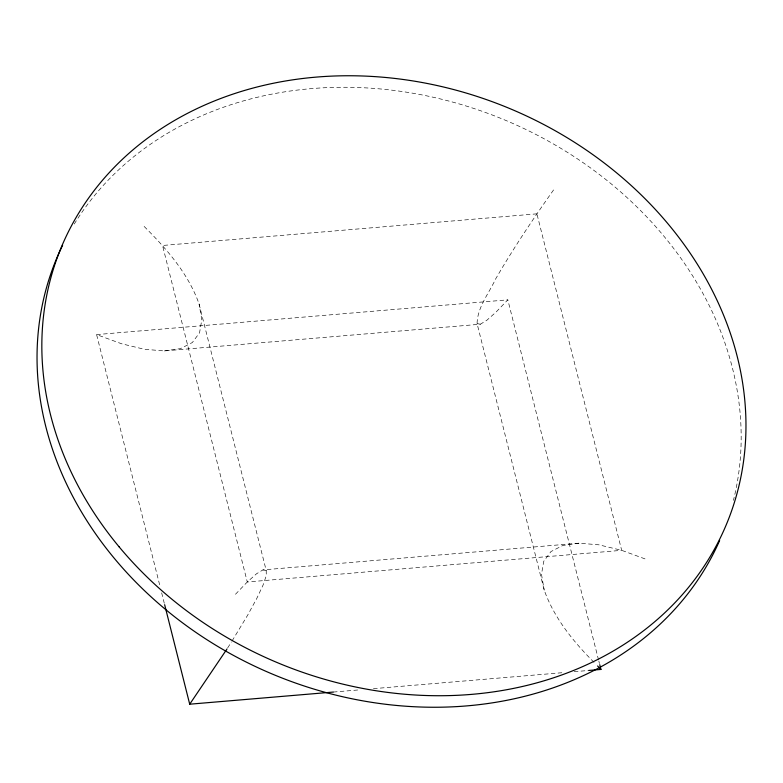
<?xml version="1.0" encoding="UTF-8"?>
<svg xmlns="http://www.w3.org/2000/svg" width="783" height="783" viewBox="0 0 783 783"><rect width="100%" height="100%" fill="white"/><g stroke="black" fill="none" stroke-linecap="round" stroke-linejoin="round"><path stroke-width="0.59" stroke-dasharray="3.92 2.94" d="M227.628 647.962L231.425 641.982M232.052 640.983L247.604 615.262L256.795 598.408L263.088 585.048L266.269 575.642L266.22 570.533L199.068 303.921C188.008 272.758 165.497 247.565 142.359 224.672M553.581 189.917C533.174 218.819 513.452 248.24 495.688 278.856C489.023 293.273 477.405 307.151 477.072 323.585L544.234 590.186C554.521 618.962 574.448 642.97 595.892 664.238M598.545 659.961L507.824 299.84L496.001 312.133L486.732 320.355L480.341 324.221L164.293 350.931L144.444 349.287L121.61 343.776L96.603 334.595L160.172 586.917M235.468 594.277L247.291 581.984L256.56 573.753L262.951 569.897L579.009 543.177L598.848 544.821L621.682 550.332L646.689 559.512M164.293 350.931L180.442 348.65L192.334 342.533L199.548 332.795L201.818 319.767L199.068 303.921M579.009 543.177L562.85 545.457L550.958 551.575L543.745 561.323L541.484 574.35L544.234 590.186M96.603 334.595L507.824 299.84M333.274 692.064L360.043 689.803M373.422 688.668L563.222 672.626M574.164 671.697L588.767 670.463M477.072 323.585L480.341 324.221M262.951 569.897L266.22 570.533M598.848 661.146L599.445 663.514M161.66 592.839L164.342 603.507M74.258 224.046A360.268 300.427 22.6 0 1 505.564 120.328A360.268 300.427 22.6 0 1 733.417 500.396M536.913 213.837L162.531 245.48L247.291 581.984L621.682 550.332L536.913 213.837"/><path stroke-width="1.17" d="M227.001 648.96L189.711 704.201L333.274 692.064M588.767 670.463L600.933 669.436L599.739 664.698M597.576 665.971L600.933 669.436M164.645 604.691L189.711 704.201M719.636 540.544A360.268 300.427 22.6 0 1 262.589 669.827A360.268 300.427 22.6 0 1 62.611 245.275M119.173 546.906A360.268 300.427 22.6 0 0 721.946 534.476A360.268 300.427 22.6 0 0 340.576 75.834A360.268 300.427 22.6 0 0 119.173 546.906"/></g></svg>
